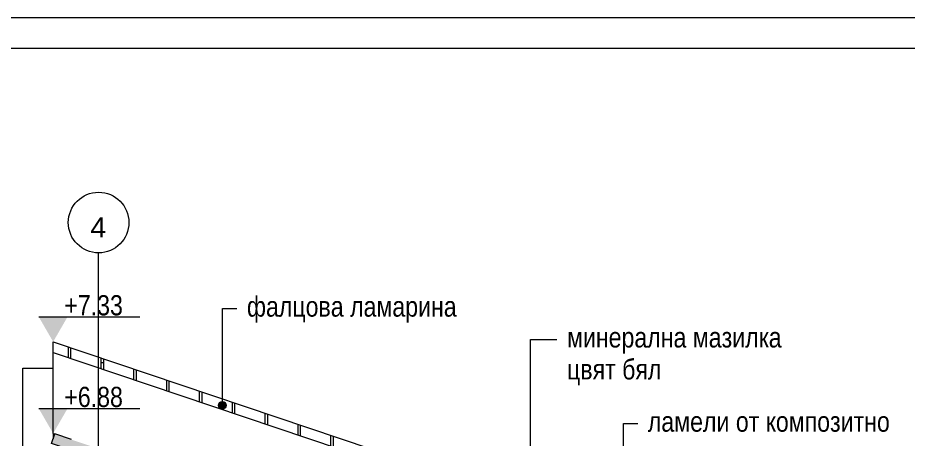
# Model space of a CAD drawing. Header units: centimetres. Extents: x 0 to 25250, y 0 to 2250.
# Drawn here: x 21413 to 21853.8, y 2041.4 to 2250 of the extents above; entities that cross this region are included whole.
import ezdxf

# ---------------------------------------------------------------- set-up
doc = ezdxf.new("R2010")
doc.units = ezdxf.units.CM
for name, color, linetype, lineweight in [('A-ANNO-NOTE', 7, 'Continuous', 9), ('A-GENM', 7, 'Continuous', 9), ('A-GLAZ-CWMG', 7, 'Continuous', 9), ('A-ROOF', 7, 'Continuous', 9), ('A-ROOF-PATT', 7, 'Continuous', 9), ('A-WALL', 7, 'Continuous', 9), ('G-ANNO-DIMS', 7, 'Continuous', 9), ('G-ANNO-TEXT', 7, 'Continuous', 9), ('G-ANNO-TTLB', 7, 'Continuous', 9), ('S-GRID', 7, 'Continuous', 9), ('S-GRID-IDEN', 7, 'Continuous', 9)]:
    doc.layers.add(name, color=color, linetype=linetype, lineweight=lineweight)
doc.styles.add('24-View-1$0$Arial', font='arial.ttf', dxfattribs={"height": 10})
doc.styles.add('24-View-1$0$Arial Narrow', font='ARIALN.TTF', dxfattribs={"height": 10})
doc.styles.add('24-View-1$0$Arial Narrow_1', font='ARIALN.TTF', dxfattribs={"height": 10})

# ---------------------------------------------------------------- blocks, each defined once
blk = doc.blocks.new('TEC_ОФИЦИАЛНА РАМКА - TEC_ОФИЦИАЛНА РАМКА-2548457-СГРАДА ТИП III - ФАСАДИ')
at = {"layer": 'G-ANNO-TTLB'}
for p, q in [((41.6208, 40.5538), (-48.3792, 40.5538)), ((-46.1292, 40.2538), (41.3208, 40.2538))]:
    blk.add_line(p, q, dxfattribs=at)
blk = doc.blocks.new('TEC_CHIMNEY-2P - TEC_CHIMNEY-2P-2377915-СЕВЕР')
at = {"layer": 'A-GENM'}
for p, q in [((-1389.14, 720), (-1374.14, 720)), ((-1389.14, 670.69), (-1389.14, 720))]:
    blk.add_line(p, q, dxfattribs=at)
blk = doc.blocks.new('Rectangular Mullion - TEC_LAMEL-2472032-СЕВЕР')
at = {"layer": 'A-GLAZ-CWMG', "true_color": 0xcfc6ba}
blk.add_hatch(color=9, dxfattribs=at).paths.add_polyline_path([(-1324.75, 665.81), (-1323.16, 670.55), (-1373.35, 687.44), (-1374.94, 682.7), (-1328.83, 667.19)])
at = {"layer": 'A-GLAZ-CWMG'}
for p, q in [((-1374.94, 682.7), (-1373.35, 687.44)), ((-1365.05, 684.65), (-1373.35, 687.44)), ((-1324.75, 665.81), (-1374.94, 682.7))]:
    blk.add_line(p, q, dxfattribs=at)
blk = doc.blocks.new('Grid - TEC_GRID_CIRCLE-145857-СЕВЕР')
at = {"layer": 'S-GRID-IDEN'}
blk.add_circle((-696.64, 792.09), 15, dxfattribs=at)
blk = doc.blocks.new('Spot Elevations - ELEVATION_PROJECT-150941-СЕВЕР')
at = {"layer": 'A-ANNO-NOTE'}
blk.add_hatch(color=256, dxfattribs=at).paths.add_polyline_path([(-1811.3, 587.27), (-1796.99, 587.27), (-1804.14, 574.88)])
blk.add_line((-1811.3, 587.27), (-1761.3, 587.27), dxfattribs=at)

msp = doc.modelspace()

# ---------------------------------------------------------------- block references
at = {"layer": 'G-ANNO-TTLB', "xscale": 50, "yscale": 50, "zscale": 50}
msp.add_blockref('TEC_ОФИЦИАЛНА РАМКА - TEC_ОФИЦИАЛНА РАМКА-2548457-СГРАДА ТИП III - ФАСАДИ', (23168.96, 222.31), dxfattribs=at)

# ---------------------------------------------------------------- next in the draw order: hatches: boundary and pattern name
at = {"layer": 'A-ROOF-PATT', "true_color": 0x8b8b8b}
h = msp.add_hatch(dxfattribs=at)
h.set_pattern_fill('FP1_12', color=252, style=0, pattern_type=2)
h.set_pattern_definition([(0, (22802.335, 1956.557), (16.242, 30.709), [0.82458, -15.417]), (90, (22786.093, 1956.557), (-16.242, 30.709), [30.709, 0]), (90, (22787.343, 1956.557), (-16.242, 30.709), [30.709, 0])])
h.paths.add_polyline_path([(21900.51, 1926.19), (21900.51, 1931.47), (21430.51, 2089.64), (21430.51, 2084.36), (21894.74, 1928.13)])
at = {"layer": 'G-ANNO-TEXT'}
h = msp.add_hatch(color=256, dxfattribs=at)
edge = h.paths.add_edge_path()
edge.add_arc((21514.26, 2058.23), 1.88, 0, 360)

# ---------------------------------------------------------------- next in the draw order: linework, layer by layer
at = {"layer": 'A-ROOF'}
for p, q in [((21430.51, 2044.27), (21430.51, 2089.64)), ((21430.51, 2089.64), (21900.51, 1931.47)), ((21430.51, 2084.36), (21900.51, 1926.19)), ((21430.51, 2044.27), (21431.31, 2044))]:
    msp.add_line(p, q, dxfattribs=at)
at = {"layer": 'A-WALL'}
msp.add_line((21430.51, 2044.27), (21430.51, 2041.63), dxfattribs=at)
at = {"layer": 'G-ANNO-TEXT'}
for p, q in [((21514.26, 2106.07), (21521.45, 2106.07)), ((21514.26, 2058.23), (21514.26, 2106.07)), ((21666.84, 2090.8), (21679.89, 2090.8)), ((21666.84, 1980.78), (21666.84, 2090.8)), ((21712.87, 2049.11), (21719.89, 2049.11)), ((21712.87, 1960.25), (21712.87, 2049.11))]:
    msp.add_line(p, q, dxfattribs=at)
msp.add_circle((21514.26, 2058.23), 1.88, dxfattribs=at)
at = {"layer": 'S-GRID', "color": 1, "lineweight": 18, "true_color": 0xff0000}
msp.add_line((21453.01, 2008.65), (21453.01, 2133.65), dxfattribs=at)

# ---------------------------------------------------------------- next in the draw order: block references
at = {"layer": 'A-GENM'}
msp.add_blockref('TEC_CHIMNEY-2P - TEC_CHIMNEY-2P-2377915-СЕВЕР', (22804.65, 1356.56), dxfattribs=at)
at = {"layer": 'A-GLAZ-CWMG'}
msp.add_blockref('Rectangular Mullion - TEC_LAMEL-2472032-СЕВЕР', (22804.65, 1356.56), dxfattribs=at)
at = {"layer": 'G-ANNO-DIMS'}
for p in [(23234.65, 1514.76), (23234.65, 1469.39)]:
    msp.add_blockref('Spot Elevations - ELEVATION_PROJECT-150941-СЕВЕР', p, dxfattribs=at)
at = {"layer": 'S-GRID-IDEN'}
msp.add_blockref('Grid - TEC_GRID_CIRCLE-145857-СЕВЕР', (22149.65, 1356.56), dxfattribs=at)

# ---------------------------------------------------------------- next in the draw order: texts
at = {"layer": 'G-ANNO-DIMS', "char_height": 10, "width": 34.7536, "attachment_point": 1, "line_spacing_factor": 0.974696, "style": '24-View-1$0$Arial Narrow'}
for s, insert in [('+7.33', (21436.03, 2112.72)), ('+6.88', (21436.03, 2067.35))]:
    msp.add_mtext(s, dxfattribs=dict(at, insert=insert))
at = {"layer": 'G-ANNO-TEXT', "char_height": 10, "attachment_point": 1, "line_spacing_factor": 0.949189, "style": '24-View-1$0$Arial Narrow_1'}
for s, insert, width in [('\\pt15,30,45,60,75,90,105,120,135,150,165,180,195,210,225,240,255,270,285,300,315,330,345,360,375,390,405,420,435,450,465,480;{\\fArial Narrow|b0|i0|c204|p34;фалцова ламарина}', (21526.45, 2112.08), 106.8), ('\\pt15,30,45,60,75,90,105,120,135,150,165,180,195,210,225,240,255,270,285,300,315,330,345,360,375,390,405,420,435,450,465,480;{\\fArial Narrow|b0|i0|c204|p34;минерална мазилка цвят бял}', (21684.89, 2096.81), 112.8), ('\\pt15,30,45,60,75,90,105,120,135,150,165,180,195,210,225,240,255,270,285,300,315,330,345,360,375,390,405,420,435,450,465,480;{\\fArial Narrow|b0|i0|c204|p34;ламели от композитно дърво}', (21724.89, 2055.12), 120.4)]:
    msp.add_mtext(s, dxfattribs=dict(at, insert=insert, width=width))
at = {"layer": 'S-GRID-IDEN', "insert": (21452.85, 2146.26), "char_height": 10, "width": 8.25, "attachment_point": 5, "line_spacing_factor": 0.936439, "style": '24-View-1$0$Arial'}
msp.add_mtext('\\pt50,100,150,200,250,300,350,400,450,500,550,600,650,700,750,800,850,900,950,1000,1050,1100,1150,1200,1250,1300,1350,1400,1450,1500,1550,1600;4', dxfattribs=at)

doc.saveas('drawing.dxf')
